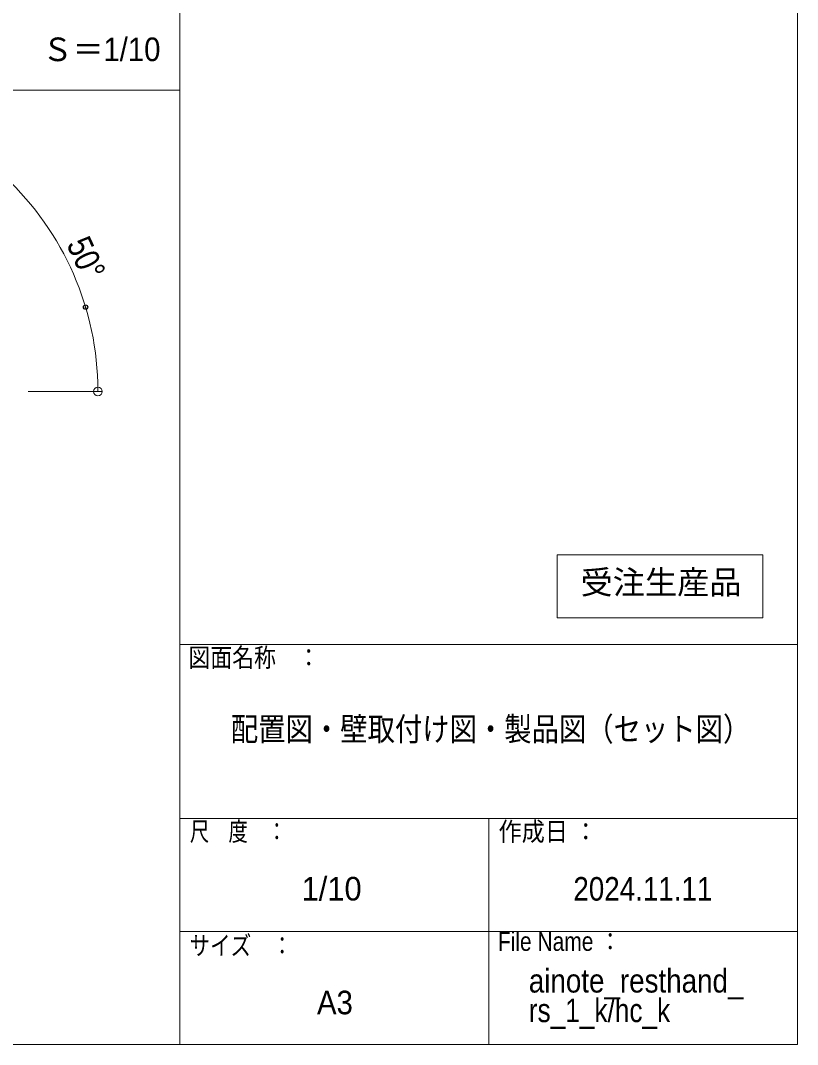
# Model space of a CAD drawing. Units: millimetres, scale not verified. Extents: x -2000 to 2000, y -1385 to 1385.
# Drawn here: x 1107 to 2000, y -1385 to -208 of the extents above; entities that cross this region are included whole.
import ezdxf
from ezdxf.enums import TextEntityAlignment as Align

# ---------------------------------------------------------------- set-up
doc = ezdxf.new("R2010")
doc.units = ezdxf.units.MM
doc.header["$LTSCALE"] = 10
doc.header["$PDMODE"] = 32
doc.header["$PDSIZE"] = 5
for name, color, linetype, lineweight in [('0-2_09寸法A', 3, 'Continuous', 9), ('0-3_0', 7, 'Continuous', 9), ('0-6_zumenwaku', 6, 'Continuous', 9)]:
    doc.layers.add(name, color=color, linetype=linetype, lineweight=lineweight)
doc.layers.add('0-4_Defpoints', color=7, linetype='Continuous')
doc.layers.add('0-7_moji', color=2, linetype='Continuous')
doc.styles.add('Arial', font='')
doc.styles.add('ＭＳ Ｐゴシック', font='')
doc.styles.get('Arial').set_extended_font_data('Arial')
doc.styles.get('ＭＳ Ｐゴシック').set_extended_font_data('MS PGothic')

# ---------------------------------------------------------------- blocks, each defined once
blk = doc.blocks.new('_ORIGIN')
at = {"layer": '0-3_0', "color": 3}
blk.add_line((0, 0), (-10, 0), dxfattribs=at)
blk.add_circle((0, 0), 5, dxfattribs=at)

msp = doc.modelspace()

# ---------------------------------------------------------------- linework, layer by layer
at = {"layer": '0-2_09寸法A'}
msp.add_line((1115.64, -634.15), (1200.95, -634.13), dxfattribs=at)
msp.add_arc((857.87, -634.22), 338.08, 1.70975, 48.3202, dxfattribs=at)
at = {"layer": '0-3_0', "color": 3}
msp.add_lwpolyline([(1723.91, -822.03), (1960.27, -822.03), (1960.27, -894.33), (1723.91, -894.33)], close=True, dxfattribs=at)
at = {"layer": '0-4_Defpoints'}
msp.add_point((1181.72, -537.17), dxfattribs=at)
at = {"layer": '0-6_zumenwaku'}
for p, q in [((1290.13, 1384.97), (1290.13, -1385.03)), ((-334.68, -287.66), (1290.13, -287.66)), ((1290.13, -925.03), (2000.13, -925.03)), ((1290.13, -1125.03), (2000.13, -1125.03)), ((1645.13, -1125.03), (1645.13, -1385.03)), ((1290.13, -1255.03), (2000.13, -1255.03))]:
    msp.add_line(p, q, dxfattribs=at)
msp.add_lwpolyline([(-1999.87, -1385.03), (2000.13, -1385.03), (2000.13, 1384.97), (-1999.87, 1384.97)], close=True, dxfattribs=at)

# ---------------------------------------------------------------- block references
at = {"layer": '0-2_09寸法A', "rotation": 270.86236}
msp.add_blockref('_ORIGIN', (1195.95, -634.13), dxfattribs=at)

# ---------------------------------------------------------------- texts
at = {"layer": '0-2_09寸法A', "color": 1, "style": 'Arial', "width": 0.8}
msp.add_text('50°', height=28.59, rotation=295.015, dxfattribs=at).set_placement((1151.52, -468.57), align=Align.BOTTOM_LEFT)
at = {"layer": '0-6_zumenwaku', "style": 'ＭＳ Ｐゴシック'}
for s, height, width, p in [('図面名称\u3000：', 21.69, 0.85, (1299.94, -957.37)), ('尺\u3000度\u3000：', 21.7, 0.75, (1301.66, -1157.37)), ('作成日 ：', 21.69, 0.9, (1656.42, -1157.47)), ('サイズ\u3000：', 21.69, 0.8, (1301.2, -1288.51)), ('File Name ：', 21.69, 0.85, (1655.62, -1283.85))]:
    msp.add_text(s, height=height, dxfattribs=dict(at, width=width)).set_placement(p, align=Align.BOTTOM_LEFT)
at = {"layer": '0-7_moji', "style": 'ＭＳ Ｐゴシック'}
for s, height, width, p in [('Ｓ＝1/10', 27.13, 0.95, (1131.88, -262.42)), ('配置図・壁取付け図・製品図（セット図）', 27.11, 0.85, (1348.72, -1043.98)), ('2024.11.11', 27.11, 0.9, (1742.48, -1227.72)), ('ainote_resthand_', 27.11, 0.9, (1691.25, -1333.4)), ('A3', 27.11, 0.95, (1447.76, -1358.4)), ('rs_1_k/hc_k', 27.11, 0.85, (1691.25, -1367.43))]:
    msp.add_text(s, height=height, dxfattribs=dict(at, width=width)).set_placement(p, align=Align.BOTTOM_LEFT)
for s, p in [('受注生産品', (1750.74, -875.27)), ('1/10', (1430.01, -1227.58))]:
    msp.add_text(s, height=27.13, dxfattribs=at).set_placement(p, align=Align.BOTTOM_LEFT)

doc.saveas('drawing.dxf')
